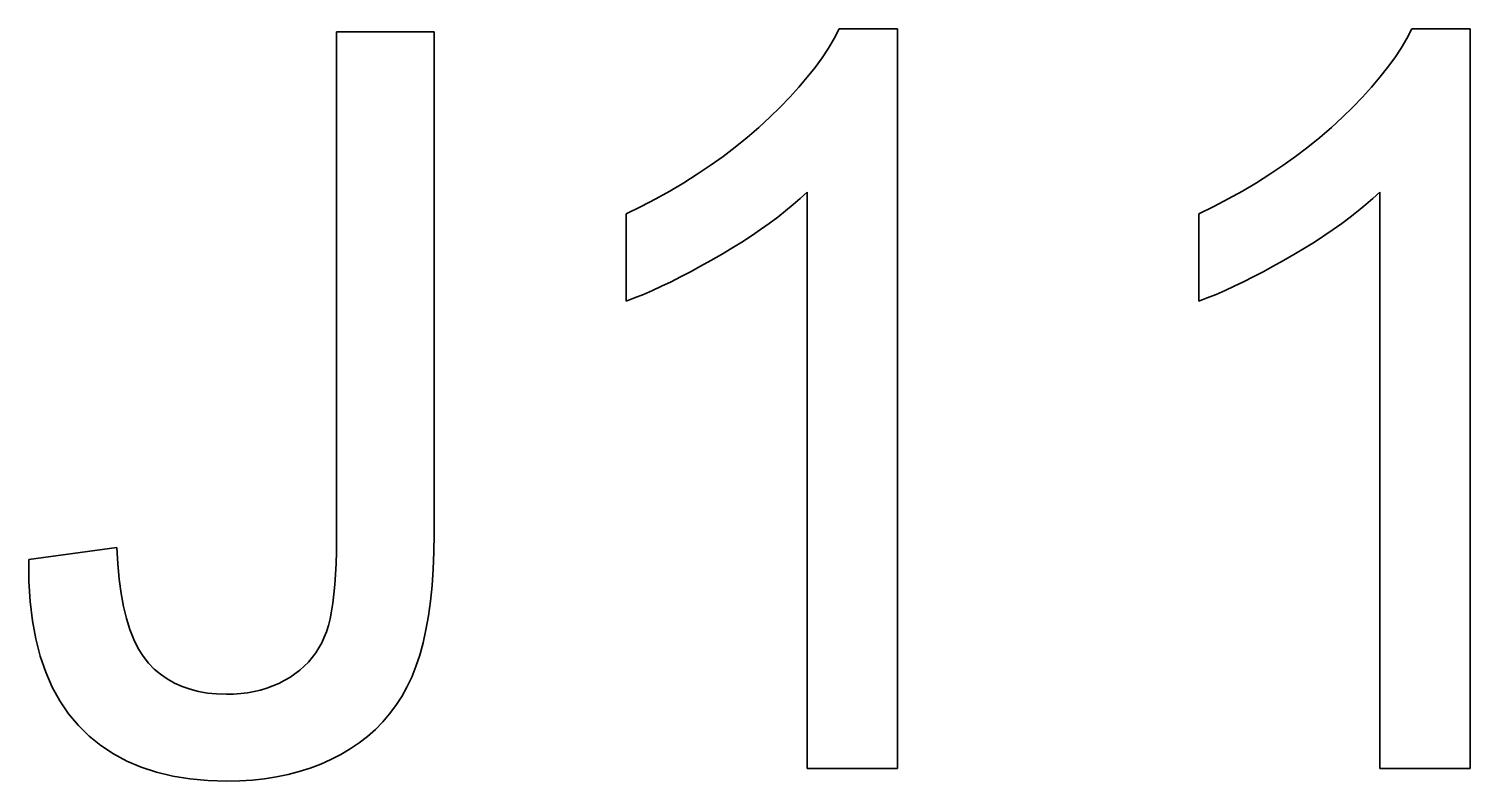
# Model space of a CAD drawing. Extents: x 23 to 417, y 3 to 294.
# Drawn here: x 146.878 to 150.3, y 143.609 to 145.396 of the extents above; entities that cross this region are included whole.
import ezdxf

# ---------------------------------------------------------------- set-up
doc = ezdxf.new("R2010")
doc.units = 0
doc.layers.get('0').update_dxf_attribs({"lineweight": 13})

# ---------------------------------------------------------------- blocks, each defined once
blk = doc.blocks.new('BLOCK3494')
at = {"color": 7, "lineweight": 35, "ltscale": 0.060283}
blk.add_line((54.6689, 37.2899), (54.6689, 39.7013), dxfattribs=at)
at = {"color": 7, "lineweight": 35, "ltscale": 0.011579}
blk.add_line((54.6689, 39.7013), (55.132, 39.7013), dxfattribs=at)
at = {"color": 7, "lineweight": 35, "ltscale": 0.059627}
blk.add_line((55.132, 39.7013), (55.132, 37.3162), dxfattribs=at)
at = {"color": 7, "lineweight": 35, "ltscale": 0.001286}
for p, q in [((57.0323, 39.6701), (57.0563, 39.7156)), ((59.7516, 39.6701), (59.7756, 39.7156))]:
    blk.add_line(p, q, dxfattribs=at)
at = {"color": 7, "lineweight": 35, "ltscale": 0.006923}
blk.add_line((57.0563, 39.7156), (57.3332, 39.7156), dxfattribs=at)
at = {"color": 7, "lineweight": 35, "ltscale": 0.087858}
for p, q in [((57.3332, 39.7156), (57.3332, 36.2013)), ((60.0526, 39.7156), (60.0526, 36.2013))]:
    blk.add_line(p, q, dxfattribs=at)
at = {"color": 7, "lineweight": 35, "ltscale": 0.006924}
blk.add_line((59.7756, 39.7156), (60.0526, 39.7156), dxfattribs=at)
at = {"color": 7, "lineweight": 35, "ltscale": 0.001331}
for p, q in [((57.0051, 39.6243), (57.0323, 39.6701)), ((59.7244, 39.6243), (59.7516, 39.6701))]:
    blk.add_line(p, q, dxfattribs=at)
at = {"color": 7, "lineweight": 35, "ltscale": 0.00143}
for p, q in [((56.9413, 39.5318), (56.9748, 39.5782)), ((59.6606, 39.5318), (59.6941, 39.5782))]:
    blk.add_line(p, q, dxfattribs=at)
at = {"color": 7, "lineweight": 35, "ltscale": 0.001379}
for p, q in [((56.9748, 39.5782), (57.0051, 39.6243)), ((59.6941, 39.5782), (59.7244, 39.6243))]:
    blk.add_line(p, q, dxfattribs=at)
at = {"color": 7, "lineweight": 35, "ltscale": 0.001483}
for p, q in [((56.9047, 39.4852), (56.9413, 39.5318)), ((59.624, 39.4852), (59.6606, 39.5318))]:
    blk.add_line(p, q, dxfattribs=at)
at = {"color": 7, "lineweight": 35, "ltscale": 0.001595}
blk.add_line((56.822, 39.391), (56.8649, 39.4383), dxfattribs=at)
at = {"color": 7, "lineweight": 35, "ltscale": 0.001538}
for p, q in [((56.8649, 39.4383), (56.9047, 39.4852)), ((59.5842, 39.4383), (59.624, 39.4852))]:
    blk.add_line(p, q, dxfattribs=at)
at = {"color": 7, "lineweight": 35, "ltscale": 0.001596}
blk.add_line((59.5413, 39.391), (59.5842, 39.4383), dxfattribs=at)
at = {"color": 7, "lineweight": 35, "ltscale": 0.001655}
for p, q in [((56.7759, 39.3435), (56.822, 39.391)), ((59.4952, 39.3435), (59.5413, 39.391))]:
    blk.add_line(p, q, dxfattribs=at)
at = {"color": 7, "lineweight": 35, "ltscale": 0.001778}
blk.add_line((56.6743, 39.2476), (56.7267, 39.2957), dxfattribs=at)
at = {"color": 7, "lineweight": 35, "ltscale": 0.001715}
for p, q in [((56.7267, 39.2957), (56.7759, 39.3435)), ((59.446, 39.2957), (59.4952, 39.3435))]:
    blk.add_line(p, q, dxfattribs=at)
at = {"color": 7, "lineweight": 35, "ltscale": 0.001777}
blk.add_line((59.3936, 39.2476), (59.446, 39.2957), dxfattribs=at)
at = {"color": 7, "lineweight": 35, "ltscale": 0.001814}
blk.add_line((56.6195, 39.2001), (56.6743, 39.2476), dxfattribs=at)
at = {"color": 7, "lineweight": 35, "ltscale": 0.001815}
blk.add_line((59.3388, 39.2001), (59.3936, 39.2476), dxfattribs=at)
at = {"color": 7, "lineweight": 35, "ltscale": 0.001839}
blk.add_line((56.5043, 39.1094), (56.5628, 39.1541), dxfattribs=at)
at = {"color": 7, "lineweight": 35, "ltscale": 0.001827}
blk.add_line((56.5628, 39.1541), (56.6195, 39.2001), dxfattribs=at)
at = {"color": 7, "lineweight": 35, "ltscale": 0.00184}
blk.add_line((59.2236, 39.1094), (59.2821, 39.1541), dxfattribs=at)
at = {"color": 7, "lineweight": 35, "ltscale": 0.001826}
blk.add_line((59.2821, 39.1541), (59.3388, 39.2001), dxfattribs=at)
at = {"color": 7, "lineweight": 35, "ltscale": 0.001855}
for p, q in [((56.444, 39.0662), (56.5043, 39.1094)), ((59.1633, 39.0662), (59.2236, 39.1094))]:
    blk.add_line(p, q, dxfattribs=at)
at = {"color": 7, "lineweight": 35, "ltscale": 0.00189}
for p, q in [((56.3179, 38.9841), (56.3818, 39.0244)), ((59.0372, 38.9841), (59.1011, 39.0244))]:
    blk.add_line(p, q, dxfattribs=at)
at = {"color": 7, "lineweight": 35, "ltscale": 0.001872}
for p, q in [((56.3818, 39.0244), (56.444, 39.0662)), ((59.1011, 39.0244), (59.1633, 39.0662))]:
    blk.add_line(p, q, dxfattribs=at)
at = {"color": 7, "lineweight": 35, "ltscale": 0.00191}
for p, q in [((56.2521, 38.9452), (56.3179, 38.9841)), ((58.9715, 38.9452), (59.0372, 38.9841))]:
    blk.add_line(p, q, dxfattribs=at)
at = {"color": 7, "lineweight": 35, "ltscale": 0.001955}
for p, q in [((56.1152, 38.8716), (56.1846, 38.9077)), ((58.8345, 38.8716), (58.9039, 38.9077))]:
    blk.add_line(p, q, dxfattribs=at)
at = {"color": 7, "lineweight": 35, "ltscale": 0.001931}
blk.add_line((56.1846, 38.9077), (56.2521, 38.9452), dxfattribs=at)
at = {"color": 7, "lineweight": 35, "ltscale": 0.001163}
for p, q in [((56.8376, 38.8805), (56.8017, 38.8508)), ((59.5569, 38.8805), (59.521, 38.8508)), ((56.169, 38.4727), (56.1263, 38.4541)), ((58.8883, 38.4727), (58.8456, 38.4541))]:
    blk.add_line(p, q, dxfattribs=at)
at = {"color": 7, "lineweight": 35, "ltscale": 0.001126}
for p, q in [((56.8715, 38.9101), (56.8376, 38.8805)), ((59.5908, 38.9101), (59.5569, 38.8805))]:
    blk.add_line(p, q, dxfattribs=at)
at = {"color": 7, "lineweight": 35, "ltscale": 0.00109}
for p, q in [((56.9035, 38.9397), (56.8715, 38.9101)), ((59.6228, 38.9397), (59.5908, 38.9101))]:
    blk.add_line(p, q, dxfattribs=at)
at = {"color": 7, "lineweight": 35, "ltscale": 0.06846}
for p, q in [((56.9035, 36.2013), (56.9035, 38.9397)), ((59.6228, 36.2013), (59.6228, 38.9397))]:
    blk.add_line(p, q, dxfattribs=at)
at = {"color": 7, "lineweight": 35, "ltscale": 0.001932}
blk.add_line((58.9039, 38.9077), (58.9715, 38.9452), dxfattribs=at)
at = {"color": 7, "lineweight": 35, "ltscale": 0.001979}
for p, q in [((56.044, 38.837), (56.1152, 38.8716)), ((58.7633, 38.837), (58.8345, 38.8716))]:
    blk.add_line(p, q, dxfattribs=at)
at = {"color": 7, "lineweight": 35, "ltscale": 0.010385}
for p, q in [((56.044, 38.4216), (56.044, 38.837)), ((58.7633, 38.4216), (58.7633, 38.837))]:
    blk.add_line(p, q, dxfattribs=at)
at = {"color": 7, "lineweight": 35, "ltscale": 0.001239}
for p, q in [((56.7639, 38.8212), (56.7242, 38.7916)), ((59.4832, 38.8212), (59.4435, 38.7916))]:
    blk.add_line(p, q, dxfattribs=at)
at = {"color": 7, "lineweight": 35, "ltscale": 0.001201}
for p, q in [((56.8017, 38.8508), (56.7639, 38.8212)), ((59.521, 38.8508), (59.4832, 38.8212)), ((58.932, 38.4926), (58.8883, 38.4727))]:
    blk.add_line(p, q, dxfattribs=at)
at = {"color": 7, "lineweight": 35, "ltscale": 0.001318}
for p, q in [((56.6825, 38.762), (56.6389, 38.7324)), ((59.4018, 38.762), (59.3582, 38.7324))]:
    blk.add_line(p, q, dxfattribs=at)
at = {"color": 7, "lineweight": 35, "ltscale": 0.001278}
for p, q in [((56.7242, 38.7916), (56.6825, 38.762)), ((59.4435, 38.7916), (59.4018, 38.762))]:
    blk.add_line(p, q, dxfattribs=at)
at = {"color": 7, "lineweight": 35, "ltscale": 0.001399}
for p, q in [((56.5933, 38.7028), (56.5458, 38.6732)), ((59.3126, 38.7028), (59.2651, 38.6732))]:
    blk.add_line(p, q, dxfattribs=at)
at = {"color": 7, "lineweight": 35, "ltscale": 0.001358}
for p, q in [((56.6389, 38.7324), (56.5933, 38.7028)), ((59.3582, 38.7324), (59.3126, 38.7028))]:
    blk.add_line(p, q, dxfattribs=at)
at = {"color": 7, "lineweight": 35, "ltscale": 0.0014}
for p, q in [((56.4466, 38.6148), (56.3977, 38.5874)), ((59.1659, 38.6148), (59.117, 38.5874))]:
    blk.add_line(p, q, dxfattribs=at)
at = {"color": 7, "lineweight": 35, "ltscale": 0.00144}
for p, q in [((56.4964, 38.6436), (56.4466, 38.6148)), ((56.5458, 38.6732), (56.4964, 38.6436)), ((59.2157, 38.6436), (59.1659, 38.6148)), ((59.2651, 38.6732), (59.2157, 38.6436))]:
    blk.add_line(p, q, dxfattribs=at)
at = {"color": 7, "lineweight": 35, "ltscale": 0.00128}
for p, q in [((56.3032, 38.537), (56.2574, 38.5141)), ((59.0225, 38.537), (58.9767, 38.5141)), ((54.7763, 36.3233), (54.734, 36.2946))]:
    blk.add_line(p, q, dxfattribs=at)
at = {"color": 7, "lineweight": 35, "ltscale": 0.001319}
for p, q in [((56.3499, 38.5615), (56.3032, 38.537)), ((59.0693, 38.5615), (59.0225, 38.537))]:
    blk.add_line(p, q, dxfattribs=at)
at = {"color": 7, "lineweight": 35, "ltscale": 0.00136}
blk.add_line((56.3977, 38.5874), (56.3499, 38.5615), dxfattribs=at)
at = {"color": 7, "lineweight": 35, "ltscale": 0.001359}
blk.add_line((59.117, 38.5874), (59.0693, 38.5615), dxfattribs=at)
at = {"color": 7, "lineweight": 35, "ltscale": 0.001202}
blk.add_line((56.2127, 38.4926), (56.169, 38.4727), dxfattribs=at)
at = {"color": 7, "lineweight": 35, "ltscale": 0.00124}
for p, q in [((56.2574, 38.5141), (56.2127, 38.4926)), ((58.9767, 38.5141), (58.932, 38.4926))]:
    blk.add_line(p, q, dxfattribs=at)
at = {"color": 7, "lineweight": 35, "ltscale": 0.001087}
for p, q in [((56.0846, 38.4371), (56.044, 38.4216)), ((58.8039, 38.4371), (58.7633, 38.4216))]:
    blk.add_line(p, q, dxfattribs=at)
at = {"color": 7, "lineweight": 35, "ltscale": 0.001125}
for p, q in [((56.1263, 38.4541), (56.0846, 38.4371)), ((58.8456, 38.4541), (58.8039, 38.4371))]:
    blk.add_line(p, q, dxfattribs=at)
at = {"color": 7, "lineweight": 35, "ltscale": 0.002147}
blk.add_line((55.132, 37.3162), (55.131, 37.2303), dxfattribs=at)
at = {"color": 7, "lineweight": 35, "ltscale": 0.010542}
blk.add_line((53.2077, 37.1944), (53.6255, 37.2517), dxfattribs=at)
at = {"color": 7, "lineweight": 35, "ltscale": 0.001945}
blk.add_line((53.6255, 37.2517), (53.63, 37.1741), dxfattribs=at)
at = {"color": 7, "lineweight": 35, "ltscale": 0.001463}
blk.add_line((54.6684, 37.2314), (54.6689, 37.2899), dxfattribs=at)
at = {"color": 7, "lineweight": 35, "ltscale": 0.00255}
blk.add_line((53.2084, 37.0924), (53.2077, 37.1944), dxfattribs=at)
at = {"color": 7, "lineweight": 35, "ltscale": 0.001824}
blk.add_line((53.63, 37.1741), (53.6369, 37.1014), dxfattribs=at)
at = {"color": 7, "lineweight": 35, "ltscale": 0.001301}
for p, q in [((54.6646, 37.1242), (54.6669, 37.1761)), ((54.734, 36.2946), (54.6892, 36.2681))]:
    blk.add_line(p, q, dxfattribs=at)
at = {"color": 7, "lineweight": 35, "ltscale": 0.001382}
blk.add_line((54.6669, 37.1761), (54.6684, 37.2314), dxfattribs=at)
at = {"color": 7, "lineweight": 35, "ltscale": 0.002049}
blk.add_line((55.131, 37.2303), (55.1278, 37.1484), dxfattribs=at)
at = {"color": 7, "lineweight": 35, "ltscale": 0.001705}
blk.add_line((53.6369, 37.1014), (53.6461, 37.0339), dxfattribs=at)
at = {"color": 7, "lineweight": 35, "ltscale": 0.001221}
blk.add_line((54.6612, 37.0754), (54.6646, 37.1242), dxfattribs=at)
at = {"color": 7, "lineweight": 35, "ltscale": 0.001953}
blk.add_line((55.1278, 37.1484), (55.1224, 37.0705), dxfattribs=at)
at = {"color": 7, "lineweight": 35, "ltscale": 0.002425}
blk.add_line((53.2141, 36.9956), (53.2084, 37.0924), dxfattribs=at)
at = {"color": 7, "lineweight": 35, "ltscale": 0.001589}
blk.add_line((53.6461, 37.0339), (53.6576, 36.9714), dxfattribs=at)
at = {"color": 7, "lineweight": 35, "ltscale": 0.001141}
blk.add_line((54.6569, 37.03), (54.6612, 37.0754), dxfattribs=at)
at = {"color": 7, "lineweight": 35, "ltscale": 0.001859}
for p, q in [((55.1224, 37.0705), (55.115, 36.9965)), ((53.7416, 36.2078), (53.6732, 36.237))]:
    blk.add_line(p, q, dxfattribs=at)
at = {"color": 7, "lineweight": 35, "ltscale": 0.002308}
blk.add_line((53.2249, 36.9039), (53.2141, 36.9956), dxfattribs=at)
at = {"color": 7, "lineweight": 35, "ltscale": 0.001477}
blk.add_line((53.6576, 36.9714), (53.6715, 36.9139), dxfattribs=at)
at = {"color": 7, "lineweight": 35, "ltscale": 0.000984804}
blk.add_line((54.6455, 36.9489), (54.6516, 36.9878), dxfattribs=at)
at = {"color": 7, "lineweight": 35, "ltscale": 0.001063}
blk.add_line((54.6516, 36.9878), (54.6569, 37.03), dxfattribs=at)
at = {"color": 7, "lineweight": 35, "ltscale": 0.001767}
blk.add_line((55.115, 36.9965), (55.1054, 36.9264), dxfattribs=at)
at = {"color": 7, "lineweight": 35, "ltscale": 0.002199}
blk.add_line((53.2408, 36.8174), (53.2249, 36.9039), dxfattribs=at)
at = {"color": 7, "lineweight": 35, "ltscale": 0.001371}
blk.add_line((53.6715, 36.9139), (53.6877, 36.8615), dxfattribs=at)
at = {"color": 7, "lineweight": 35, "ltscale": 0.000834159}
blk.add_line((54.6302, 36.8809), (54.6383, 36.9133), dxfattribs=at)
at = {"color": 7, "lineweight": 35, "ltscale": 0.000908592}
blk.add_line((54.6383, 36.9133), (54.6455, 36.9489), dxfattribs=at)
at = {"color": 7, "lineweight": 35, "ltscale": 0.001677}
blk.add_line((55.1054, 36.9264), (55.0938, 36.8604), dxfattribs=at)
at = {"color": 7, "lineweight": 35, "ltscale": 0.001271}
blk.add_line((53.6877, 36.8615), (53.7062, 36.8142), dxfattribs=at)
at = {"color": 7, "lineweight": 35, "ltscale": 0.000720198}
blk.add_line((54.6108, 36.825), (54.6211, 36.8518), dxfattribs=at)
at = {"color": 7, "lineweight": 35, "ltscale": 0.000761759}
blk.add_line((54.6211, 36.8518), (54.6302, 36.8809), dxfattribs=at)
at = {"color": 7, "lineweight": 35, "ltscale": 0.00159}
blk.add_line((55.0938, 36.8604), (55.08, 36.7983), dxfattribs=at)
at = {"color": 7, "lineweight": 35, "ltscale": 0.002101}
blk.add_line((53.2618, 36.736), (53.2408, 36.8174), dxfattribs=at)
at = {"color": 7, "lineweight": 35, "ltscale": 0.001179}
blk.add_line((53.7062, 36.8142), (53.7271, 36.772), dxfattribs=at)
at = {"color": 7, "lineweight": 35, "ltscale": 0.001096}
blk.add_line((53.7271, 36.772), (53.7504, 36.7348), dxfattribs=at)
at = {"color": 7, "lineweight": 35, "ltscale": 0.000696847}
blk.add_line((54.5703, 36.7512), (54.5854, 36.7746), dxfattribs=at)
at = {"color": 7, "lineweight": 35, "ltscale": 0.000701169}
blk.add_line((54.5854, 36.7746), (54.5989, 36.7992), dxfattribs=at)
at = {"color": 7, "lineweight": 35, "ltscale": 0.000708816}
blk.add_line((54.5989, 36.7992), (54.6108, 36.825), dxfattribs=at)
at = {"color": 7, "lineweight": 35, "ltscale": 0.001507}
blk.add_line((55.08, 36.7983), (55.064, 36.7402), dxfattribs=at)
at = {"color": 7, "lineweight": 35, "ltscale": 0.002014}
blk.add_line((53.2878, 36.6598), (53.2618, 36.736), dxfattribs=at)
at = {"color": 7, "lineweight": 35, "ltscale": 0.001027}
blk.add_line((53.7504, 36.7348), (53.7759, 36.7026), dxfattribs=at)
at = {"color": 7, "lineweight": 35, "ltscale": 0.000988077}
blk.add_line((53.7759, 36.7026), (53.8037, 36.6745), dxfattribs=at)
at = {"color": 7, "lineweight": 35, "ltscale": 0.000703757}
blk.add_line((54.5156, 36.6877), (54.5354, 36.7077), dxfattribs=at)
at = {"color": 7, "lineweight": 35, "ltscale": 0.000698011}
blk.add_line((54.5354, 36.7077), (54.5537, 36.7289), dxfattribs=at)
at = {"color": 7, "lineweight": 35, "ltscale": 0.000695482}
blk.add_line((54.5537, 36.7289), (54.5703, 36.7512), dxfattribs=at)
at = {"color": 7, "lineweight": 35, "ltscale": 0.001428}
blk.add_line((55.064, 36.7402), (55.046, 36.686), dxfattribs=at)
at = {"color": 7, "lineweight": 35, "ltscale": 0.001939}
blk.add_line((53.3189, 36.5888), (53.2878, 36.6598), dxfattribs=at)
at = {"color": 7, "lineweight": 35, "ltscale": 0.000975472}
blk.add_line((53.8037, 36.6745), (53.8335, 36.6493), dxfattribs=at)
at = {"color": 7, "lineweight": 35, "ltscale": 0.000970821}
blk.add_line((53.8335, 36.6493), (53.8654, 36.6271), dxfattribs=at)
at = {"color": 7, "lineweight": 35, "ltscale": 0.000975278}
blk.add_line((53.8654, 36.6271), (53.8993, 36.6079), dxfattribs=at)
at = {"color": 7, "lineweight": 35, "ltscale": 0.000748221}
blk.add_line((54.421, 36.6194), (54.4468, 36.6346), dxfattribs=at)
at = {"color": 7, "lineweight": 35, "ltscale": 0.00073957}
blk.add_line((54.4468, 36.6346), (54.4713, 36.6511), dxfattribs=at)
at = {"color": 7, "lineweight": 35, "ltscale": 0.000724775}
blk.add_line((54.4713, 36.6511), (54.4943, 36.6689), dxfattribs=at)
at = {"color": 7, "lineweight": 35, "ltscale": 0.000712406}
blk.add_line((54.4943, 36.6689), (54.5156, 36.6877), dxfattribs=at)
at = {"color": 7, "lineweight": 35, "ltscale": 0.001304}
blk.add_line((55.0258, 36.6358), (55.0033, 36.5887), dxfattribs=at)
at = {"color": 7, "lineweight": 35, "ltscale": 0.001353}
blk.add_line((55.046, 36.686), (55.0258, 36.6358), dxfattribs=at)
at = {"color": 7, "lineweight": 35, "ltscale": 0.00188}
blk.add_line((53.3552, 36.5229), (53.3189, 36.5888), dxfattribs=at)
at = {"color": 7, "lineweight": 35, "ltscale": 0.000987304}
blk.add_line((53.8993, 36.6079), (53.9353, 36.5916), dxfattribs=at)
at = {"color": 7, "lineweight": 35, "ltscale": 0.001007}
blk.add_line((53.9353, 36.5916), (53.9733, 36.5783), dxfattribs=at)
at = {"color": 7, "lineweight": 35, "ltscale": 0.001035}
blk.add_line((53.9733, 36.5783), (54.0134, 36.5679), dxfattribs=at)
at = {"color": 7, "lineweight": 35, "ltscale": 0.001069}
blk.add_line((54.0134, 36.5679), (54.0555, 36.5605), dxfattribs=at)
at = {"color": 7, "lineweight": 35, "ltscale": 0.00111}
blk.add_line((54.0555, 36.5605), (54.0997, 36.5561), dxfattribs=at)
at = {"color": 7, "lineweight": 35, "ltscale": 0.001157}
blk.add_line((54.0997, 36.5561), (54.146, 36.5546), dxfattribs=at)
at = {"color": 7, "lineweight": 35, "ltscale": 0.000859308}
blk.add_line((54.146, 36.5546), (54.1804, 36.5554), dxfattribs=at)
at = {"color": 7, "lineweight": 35, "ltscale": 0.00083833}
blk.add_line((54.1804, 36.5554), (54.2138, 36.5578), dxfattribs=at)
at = {"color": 7, "lineweight": 35, "ltscale": 0.000817905}
blk.add_line((54.2138, 36.5578), (54.2463, 36.5618), dxfattribs=at)
at = {"color": 7, "lineweight": 35, "ltscale": 0.0007997}
blk.add_line((54.2463, 36.5618), (54.2778, 36.5674), dxfattribs=at)
at = {"color": 7, "lineweight": 35, "ltscale": 0.000785346}
blk.add_line((54.2778, 36.5674), (54.3084, 36.5746), dxfattribs=at)
at = {"color": 7, "lineweight": 35, "ltscale": 0.000772037}
blk.add_line((54.3084, 36.5746), (54.338, 36.5834), dxfattribs=at)
at = {"color": 7, "lineweight": 35, "ltscale": 0.000761384}
blk.add_line((54.338, 36.5834), (54.3666, 36.5938), dxfattribs=at)
at = {"color": 7, "lineweight": 35, "ltscale": 0.000754849}
blk.add_line((54.3666, 36.5938), (54.3943, 36.6058), dxfattribs=at)
at = {"color": 7, "lineweight": 35, "ltscale": 0.000749895}
blk.add_line((54.3943, 36.6058), (54.421, 36.6194), dxfattribs=at)
at = {"color": 7, "lineweight": 35, "ltscale": 0.001282}
blk.add_line((55.0033, 36.5887), (54.9783, 36.5439), dxfattribs=at)
at = {"color": 7, "lineweight": 35, "ltscale": 0.001837}
blk.add_line((53.3965, 36.4622), (53.3552, 36.5229), dxfattribs=at)
at = {"color": 7, "lineweight": 35, "ltscale": 0.001253}
blk.add_line((54.9508, 36.5014), (54.9209, 36.4612), dxfattribs=at)
at = {"color": 7, "lineweight": 35, "ltscale": 0.001265}
blk.add_line((54.9783, 36.5439), (54.9508, 36.5014), dxfattribs=at)
at = {"color": 7, "lineweight": 35, "ltscale": 0.00181}
blk.add_line((53.4429, 36.4066), (53.3965, 36.4622), dxfattribs=at)
at = {"color": 7, "lineweight": 35, "ltscale": 0.001247}
for p, q in [((54.8885, 36.4233), (54.8536, 36.3877)), ((54.9209, 36.4612), (54.8885, 36.4233))]:
    blk.add_line(p, q, dxfattribs=at)
at = {"color": 7, "lineweight": 35, "ltscale": 0.001793}
blk.add_line((53.494, 36.3562), (53.4429, 36.4066), dxfattribs=at)
at = {"color": 7, "lineweight": 35, "ltscale": 0.001786}
blk.add_line((53.5494, 36.3112), (53.494, 36.3562), dxfattribs=at)
at = {"color": 7, "lineweight": 35, "ltscale": 0.001263}
blk.add_line((54.8162, 36.3543), (54.7763, 36.3233), dxfattribs=at)
at = {"color": 7, "lineweight": 35, "ltscale": 0.001252}
blk.add_line((54.8536, 36.3877), (54.8162, 36.3543), dxfattribs=at)
at = {"color": 7, "lineweight": 35, "ltscale": 0.001794}
blk.add_line((53.6092, 36.2714), (53.5494, 36.3112), dxfattribs=at)
at = {"color": 7, "lineweight": 35, "ltscale": 0.001818}
blk.add_line((53.6732, 36.237), (53.6092, 36.2714), dxfattribs=at)
at = {"color": 7, "lineweight": 35, "ltscale": 0.001339}
blk.add_line((54.5938, 36.2226), (54.5437, 36.2036), dxfattribs=at)
at = {"color": 7, "lineweight": 35, "ltscale": 0.001326}
blk.add_line((54.6423, 36.2441), (54.5938, 36.2226), dxfattribs=at)
at = {"color": 7, "lineweight": 35, "ltscale": 0.001317}
blk.add_line((54.6892, 36.2681), (54.6423, 36.2441), dxfattribs=at)
at = {"color": 7, "lineweight": 35, "ltscale": 0.001913}
blk.add_line((53.8143, 36.184), (53.7416, 36.2078), dxfattribs=at)
at = {"color": 7, "lineweight": 35, "ltscale": 0.001981}
blk.add_line((53.8914, 36.1654), (53.8143, 36.184), dxfattribs=at)
at = {"color": 7, "lineweight": 35, "ltscale": 0.002061}
blk.add_line((53.9727, 36.1522), (53.8914, 36.1654), dxfattribs=at)
at = {"color": 7, "lineweight": 35, "ltscale": 0.002151}
blk.add_line((54.0584, 36.1442), (53.9727, 36.1522), dxfattribs=at)
at = {"color": 7, "lineweight": 35, "ltscale": 0.002251}
blk.add_line((54.1484, 36.1416), (54.0584, 36.1442), dxfattribs=at)
at = {"color": 7, "lineweight": 35, "ltscale": 0.001532}
blk.add_line((54.2097, 36.1428), (54.1484, 36.1416), dxfattribs=at)
at = {"color": 7, "lineweight": 35, "ltscale": 0.001495}
blk.add_line((54.2693, 36.1466), (54.2097, 36.1428), dxfattribs=at)
at = {"color": 7, "lineweight": 35, "ltscale": 0.00146}
blk.add_line((54.3274, 36.153), (54.2693, 36.1466), dxfattribs=at)
at = {"color": 7, "lineweight": 35, "ltscale": 0.001429}
blk.add_line((54.3839, 36.1618), (54.3274, 36.153), dxfattribs=at)
at = {"color": 7, "lineweight": 35, "ltscale": 0.001401}
blk.add_line((54.4388, 36.1732), (54.3839, 36.1618), dxfattribs=at)
at = {"color": 7, "lineweight": 35, "ltscale": 0.001377}
blk.add_line((54.492, 36.1871), (54.4388, 36.1732), dxfattribs=at)
at = {"color": 7, "lineweight": 35, "ltscale": 0.001356}
blk.add_line((54.5437, 36.2036), (54.492, 36.1871), dxfattribs=at)
at = {"color": 7, "lineweight": 35, "ltscale": 0.010743}
blk.add_line((57.3332, 36.2013), (56.9035, 36.2013), dxfattribs=at)
at = {"color": 7, "lineweight": 35, "ltscale": 0.010744}
blk.add_line((60.0526, 36.2013), (59.6228, 36.2013), dxfattribs=at)

msp = doc.modelspace()

# ---------------------------------------------------------------- block references
at = {"lineweight": 0, "xscale": 0.5, "yscale": 0.5, "zscale": 0.5}
msp.add_blockref('BLOCK3494', (120.2741, 125.5377), dxfattribs=at)

doc.saveas('drawing.dxf')
